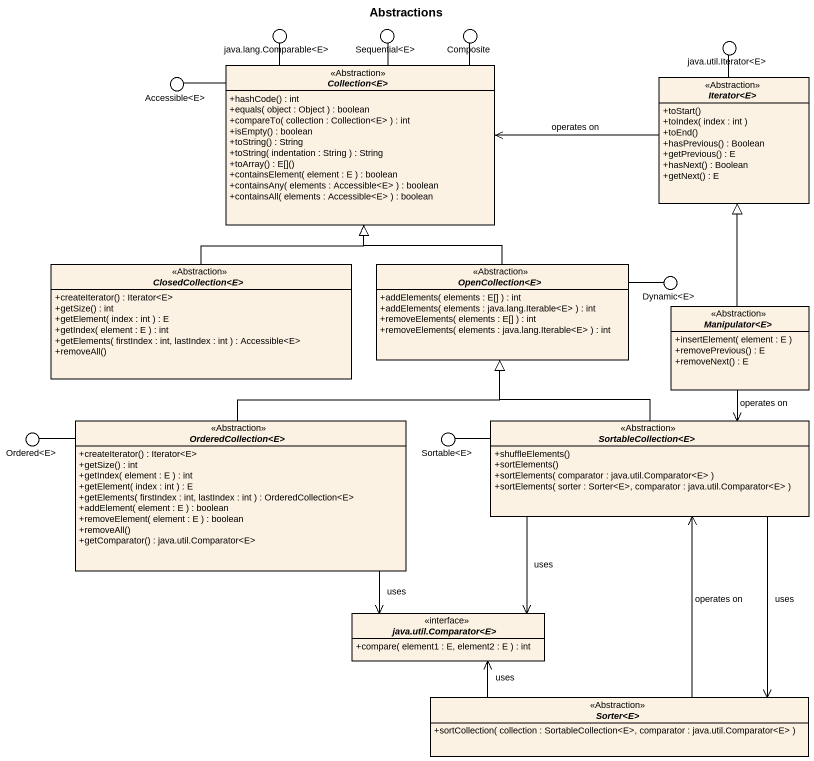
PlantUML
@startuml
title Abstractions
allowmixing
hide circle
hide empty members
skinparam classAttributeIconSize 0
() "java.lang.Comparable<E>" as java_lang_Comparable_E
() "Sequential<E>" as Sequential_E
() Composite
() "java.util.Iterator<E>" as java_util_Iterator_E
() "Accessible<E>" as Accessible_E
abstract class "Collection<E>" as Collection_E <<Abstraction>> {
  +hashCode() : int
  +equals( object : Object ) : boolean
  +compareTo( collection : Collection<E> ) : int
  +isEmpty() : boolean
  +toString() : String
  +toString( indentation : String ) : String
  +toArray() : E[]()
  +containsElement( element : E ) : boolean
  +containsAny( elements : Accessible<E> ) : boolean
  +containsAll( elements : Accessible<E> ) : boolean
}
abstract class "Iterator<E>" as Iterator_E <<Abstraction>> {
  +toStart()
  +toIndex( index : int )
  +toEnd()
  +hasPrevious() : Boolean
  +getPrevious() : E
  +hasNext() : Boolean
  +getNext() : E
}
abstract class "ClosedCollection<E>" as ClosedCollection_E <<Abstraction>> {
  +createIterator() : Iterator<E>
  +getSize() : int
  +getElement( index : int ) : E
  +getIndex( element : E ) : int
  +getElements( firstIndex : int, lastIndex : int ) : Accessible<E>
  +removeAll()
}
abstract class "OpenCollection<E>" as OpenCollection_E <<Abstraction>> {
  +addElements( elements : E[] ) : int
  +addElements( elements : java.lang.Iterable<E> ) : int
  +removeElements( elements : E[] ) : int
  +removeElements( elements : java.lang.Iterable<E> ) : int
}
() "Dynamic<E>" as Dynamic_E
abstract class "Manipulator<E>" as Manipulator_E <<Abstraction>> {
  +insertElement( element : E )
  +removePrevious() : E
  +removeNext() : E
}
abstract class "OrderedCollection<E>" as OrderedCollection_E <<Abstraction>> {
  +createIterator() : Iterator<E>
  +getSize() : int
  +getIndex( element : E ) : int
  +getElement( index : int ) : E
  +getElements( firstIndex : int, lastIndex : int ) : OrderedCollection<E>
  +addElement( element : E ) : boolean
  +removeElement( element : E ) : boolean
  +removeAll()
  +getComparator() : java.util.Comparator<E>
}
abstract class "SortableCollection<E>" as SortableCollection_E <<Abstraction>> {
  +shuffleElements()
  +sortElements()
  +sortElements( comparator : java.util.Comparator<E> )
  +sortElements( sorter : Sorter<E>, comparator : java.util.Comparator<E> )
}
() "Ordered<E>" as Ordered_E
() "Sortable<E>" as Sortable_E
interface "java.util.Comparator<E>" as java_util_Comparator_E {
  +compare( element1 : E, element2 : E ) : int
}
abstract class "Sorter<E>" as Sorter_E <<Abstraction>> {
  +sortCollection( collection : SortableCollection<E>, comparator : java.util.Comparator<E> )
}
Collection_E -up- java_lang_Comparable_E
Collection_E -up- Sequential_E
Collection_E -up- Composite
Collection_E -left- Accessible_E
Iterator_E -up- java_util_Iterator_E
Iterator_E -left-> Collection_E : operates on
ClosedCollection_E -up-|> Collection_E
OpenCollection_E -up-|> Collection_E
OpenCollection_E -right- Dynamic_E
Manipulator_E -up-|> Iterator_E
Manipulator_E --> SortableCollection_E : operates on
OrderedCollection_E -up-|> OpenCollection_E
OrderedCollection_E -left- Ordered_E
OrderedCollection_E --> java_util_Comparator_E : uses
SortableCollection_E -up-|> OpenCollection_E
SortableCollection_E -left- Sortable_E
SortableCollection_E --> java_util_Comparator_E : uses
SortableCollection_E --> Sorter_E : uses
Sorter_E -up-> SortableCollection_E : operates on
Sorter_E -left-> java_util_Comparator_E : uses
@enduml
